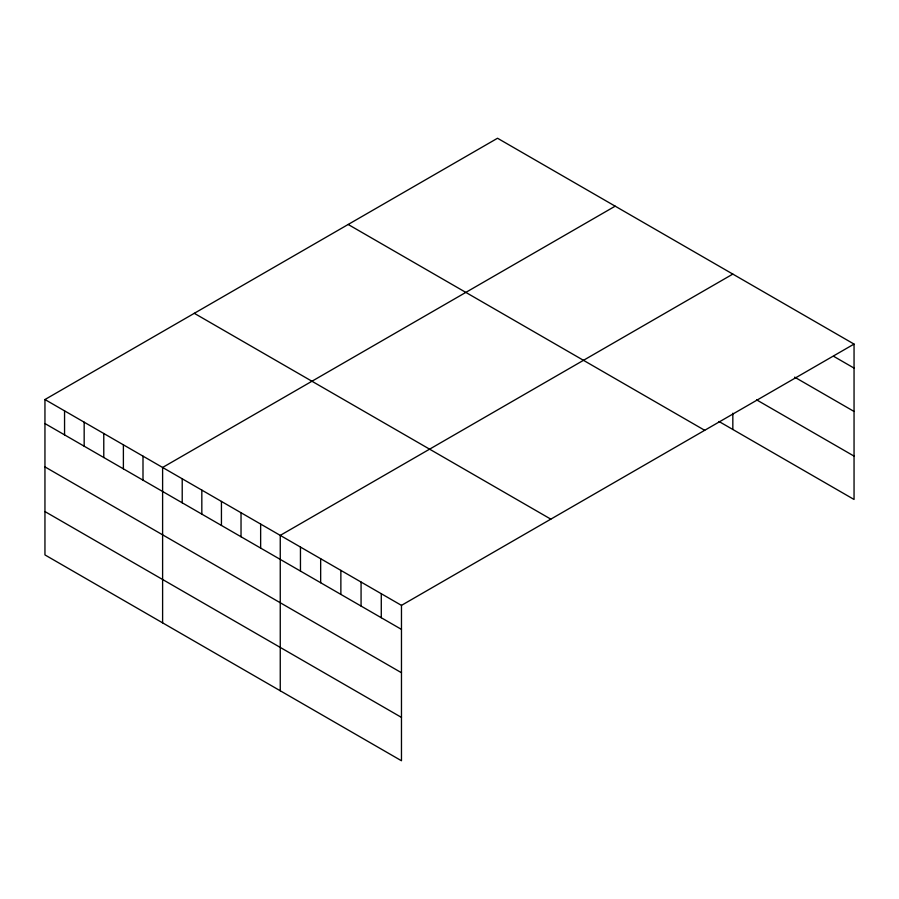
<?xml version="1.0" encoding="UTF-8"?>
<svg xmlns="http://www.w3.org/2000/svg" width="899" height="899" viewBox="0 0 899 899"><rect width="100%" height="100%" fill="white"/><g stroke="black" fill="none" stroke-linecap="round" stroke-linejoin="round"><path stroke-width="1.35" d="M44.95 399.538L401.471 605.375L401.471 760.756L44.95 554.919L44.95 399.538L497.529 138.244L854.05 344.081L854.05 499.462L718.986 421.485M615.174 206.174L162.607 467.469L162.607 622.838M732.831 274.094L280.252 535.388L280.252 690.769M401.471 605.375L854.05 344.081M833.845 356.431L854.05 368.096M794.626 377.142L854.05 411.45M756.598 399.853L854.05 456.108M348.171 224.469L704.704 430.306M194.296 313.313L550.829 519.15M44.95 423.553L401.471 629.39M44.95 466.896L401.471 672.733M44.95 511.565L401.471 717.402M732.831 413.225L732.831 429.475M381.277 593.711L381.277 617.725M361.072 582.046L361.072 606.061M340.867 570.382L340.867 594.396M320.662 558.717L320.662 582.732M300.457 547.053L300.457 571.067M260.643 524.072L260.643 548.087M241.033 512.745L241.033 536.759M221.435 501.428L221.435 525.443M201.826 490.101L201.826 514.116M182.216 478.785L182.216 502.799M142.997 456.141L142.997 480.156M123.388 444.825L123.388 468.84M103.778 433.498L103.778 457.512M84.169 422.182L84.169 446.196M64.559 410.854L64.559 434.869"/></g></svg>
